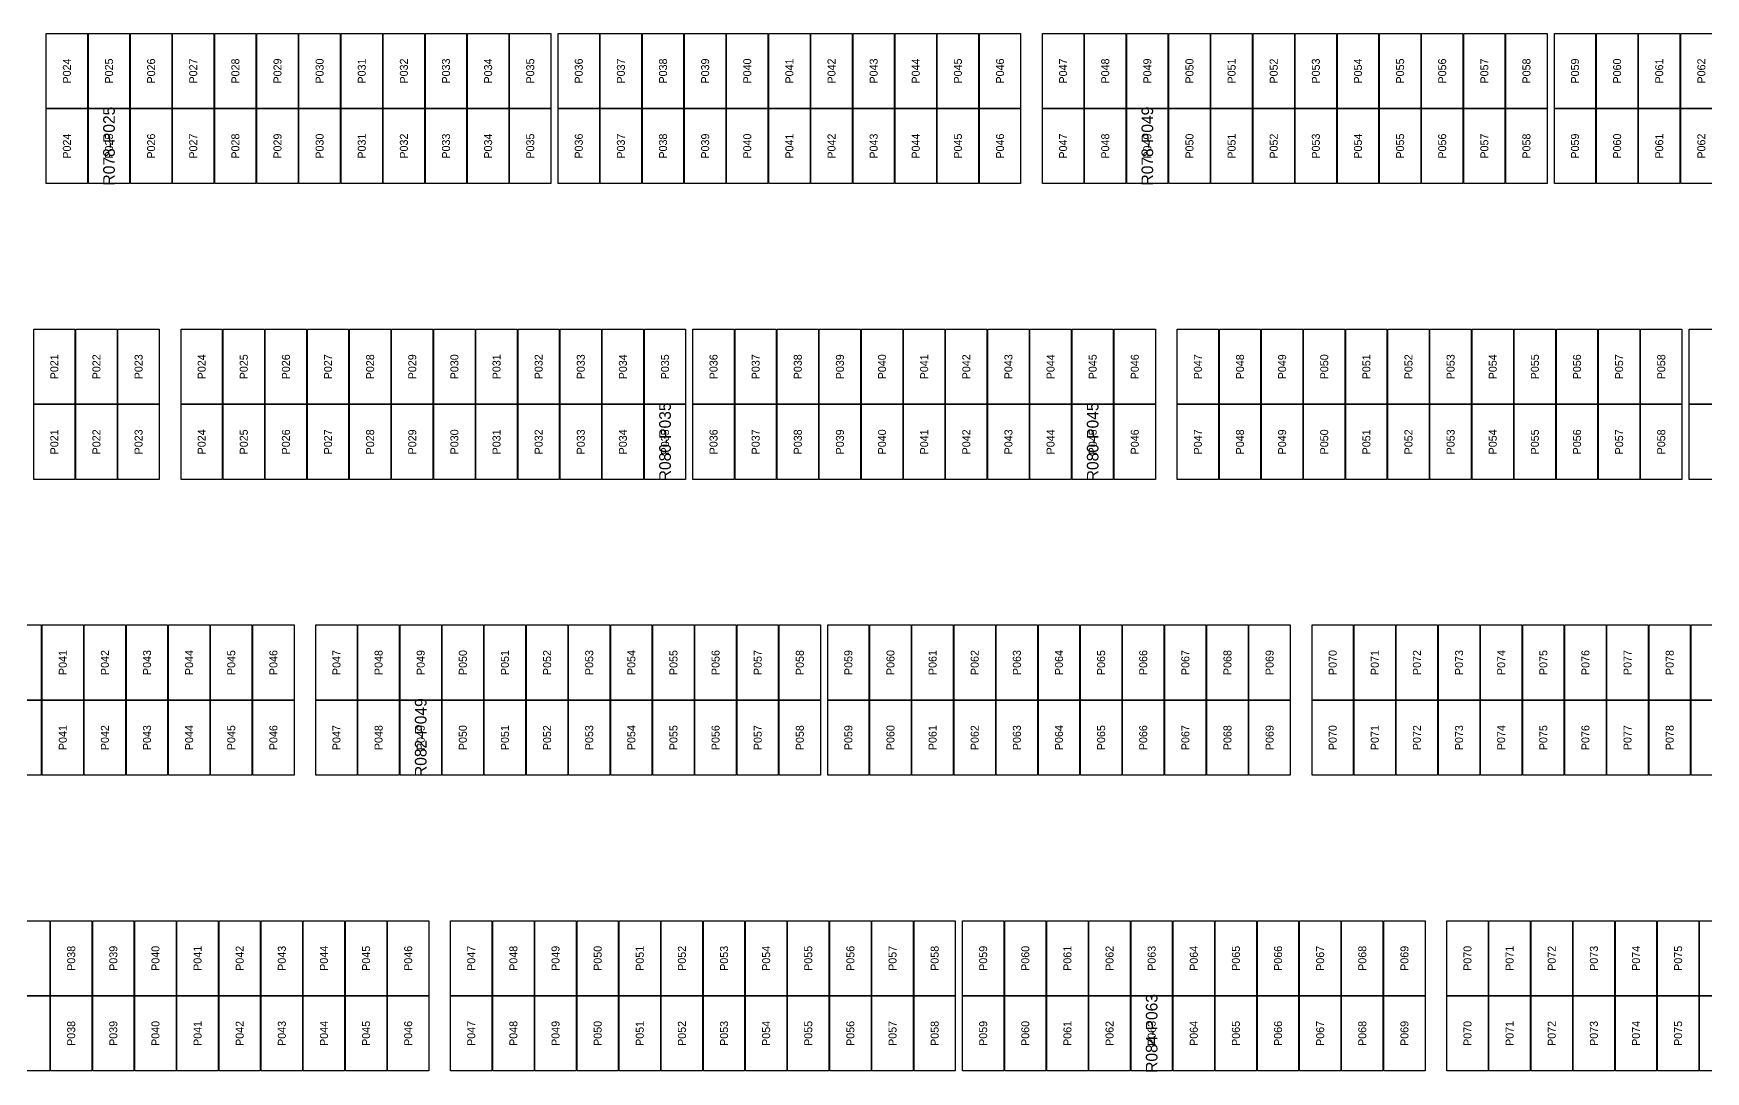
# Model space of a CAD drawing. Extents: x 296295 to 296770, y 651564 to 652121.
# Drawn here: x 296535.84 to 296581.81, y 651783.5 to 651812.02 of the extents above; entities that cross this region are included whole.
import ezdxf
from ezdxf.enums import TextEntityAlignment as Align

# ---------------------------------------------------------------- set-up
doc = ezdxf.new("R2010")
doc.units = 0

msp = doc.modelspace()

# ---------------------------------------------------------------- linework, layer by layer
at = {"layer": 'DEFECTIVE_PANELS'}
for points in [[(296537.349, 651809.96), (296538.483, 651809.96), (296538.483, 651807.897), (296537.349, 651807.897)], [(296565.893, 651809.96), (296567.027, 651809.96), (296567.027, 651807.897), (296565.893, 651807.897)], [(296552.634, 651801.834), (296553.768, 651801.834), (296553.768, 651799.771), (296552.634, 651799.771)], [(296564.39, 651801.834), (296565.524, 651801.834), (296565.524, 651799.771), (296564.39, 651799.771)], [(296545.918, 651793.708), (296547.052, 651793.708), (296547.052, 651791.645), (296545.918, 651791.645)], [(296566.012, 651785.582), (296567.146, 651785.582), (296567.146, 651783.519), (296566.012, 651783.519)]]:
    msp.add_lwpolyline(points, close=True, dxfattribs=at)
at = {"layer": 'PANELS_MASTER'}
for points in [[(296536.191, 651812.023), (296537.325, 651812.023), (296537.325, 651809.96), (296536.191, 651809.96)], [(296537.349, 651812.023), (296538.483, 651812.023), (296538.483, 651809.96), (296537.349, 651809.96)], [(296538.507, 651812.023), (296539.641, 651812.023), (296539.641, 651809.96), (296538.507, 651809.96)], [(296539.665, 651812.023), (296540.799, 651812.023), (296540.799, 651809.96), (296539.665, 651809.96)], [(296540.823, 651812.023), (296541.957, 651812.023), (296541.957, 651809.96), (296540.823, 651809.96)], [(296541.981, 651812.023), (296543.115, 651812.023), (296543.115, 651809.96), (296541.981, 651809.96)], [(296543.139, 651812.023), (296544.273, 651812.023), (296544.273, 651809.96), (296543.139, 651809.96)], [(296544.297, 651812.023), (296545.431, 651812.023), (296545.431, 651809.96), (296544.297, 651809.96)], [(296545.455, 651812.023), (296546.589, 651812.023), (296546.589, 651809.96), (296545.455, 651809.96)], [(296546.613, 651812.023), (296547.747, 651812.023), (296547.747, 651809.96), (296546.613, 651809.96)], [(296547.771, 651812.023), (296548.905, 651812.023), (296548.905, 651809.96), (296547.771, 651809.96)], [(296548.929, 651812.023), (296550.063, 651812.023), (296550.063, 651809.96), (296548.929, 651809.96)], [(296550.263, 651812.023), (296551.397, 651812.023), (296551.397, 651809.96), (296550.263, 651809.96)], [(296551.421, 651812.023), (296552.555, 651812.023), (296552.555, 651809.96), (296551.421, 651809.96)], [(296552.579, 651812.023), (296553.713, 651812.023), (296553.713, 651809.96), (296552.579, 651809.96)], [(296553.737, 651812.023), (296554.871, 651812.023), (296554.871, 651809.96), (296553.737, 651809.96)], [(296554.895, 651812.023), (296556.029, 651812.023), (296556.029, 651809.96), (296554.895, 651809.96)], [(296556.053, 651812.023), (296557.187, 651812.023), (296557.187, 651809.96), (296556.053, 651809.96)], [(296557.211, 651812.023), (296558.345, 651812.023), (296558.345, 651809.96), (296557.211, 651809.96)], [(296558.369, 651812.023), (296559.503, 651812.023), (296559.503, 651809.96), (296558.369, 651809.96)], [(296559.527, 651812.023), (296560.661, 651812.023), (296560.661, 651809.96), (296559.527, 651809.96)], [(296560.685, 651812.023), (296561.819, 651812.023), (296561.819, 651809.96), (296560.685, 651809.96)], [(296561.843, 651812.023), (296562.977, 651812.023), (296562.977, 651809.96), (296561.843, 651809.96)], [(296563.577, 651812.023), (296564.711, 651812.023), (296564.711, 651809.96), (296563.577, 651809.96)], [(296564.735, 651812.023), (296565.869, 651812.023), (296565.869, 651809.96), (296564.735, 651809.96)], [(296565.893, 651812.023), (296567.027, 651812.023), (296567.027, 651809.96), (296565.893, 651809.96)], [(296567.051, 651812.023), (296568.185, 651812.023), (296568.185, 651809.96), (296567.051, 651809.96)], [(296568.209, 651812.023), (296569.343, 651812.023), (296569.343, 651809.96), (296568.209, 651809.96)], [(296569.367, 651812.023), (296570.501, 651812.023), (296570.501, 651809.96), (296569.367, 651809.96)], [(296570.525, 651812.023), (296571.659, 651812.023), (296571.659, 651809.96), (296570.525, 651809.96)], [(296571.683, 651812.023), (296572.817, 651812.023), (296572.817, 651809.96), (296571.683, 651809.96)], [(296572.841, 651812.023), (296573.975, 651812.023), (296573.975, 651809.96), (296572.841, 651809.96)], [(296573.999, 651812.023), (296575.133, 651812.023), (296575.133, 651809.96), (296573.999, 651809.96)], [(296575.157, 651812.023), (296576.291, 651812.023), (296576.291, 651809.96), (296575.157, 651809.96)], [(296576.315, 651812.023), (296577.449, 651812.023), (296577.449, 651809.96), (296576.315, 651809.96)], [(296577.649, 651812.023), (296578.783, 651812.023), (296578.783, 651809.96), (296577.649, 651809.96)], [(296578.807, 651812.023), (296579.941, 651812.023), (296579.941, 651809.96), (296578.807, 651809.96)], [(296579.965, 651812.023), (296581.099, 651812.023), (296581.099, 651809.96), (296579.965, 651809.96)], [(296581.123, 651812.023), (296582.257, 651812.023), (296582.257, 651809.96), (296581.123, 651809.96)], [(296536.191, 651809.96), (296537.325, 651809.96), (296537.325, 651807.897), (296536.191, 651807.897)], [(296538.507, 651809.96), (296539.641, 651809.96), (296539.641, 651807.897), (296538.507, 651807.897)], [(296539.665, 651809.96), (296540.799, 651809.96), (296540.799, 651807.897), (296539.665, 651807.897)], [(296540.823, 651809.96), (296541.957, 651809.96), (296541.957, 651807.897), (296540.823, 651807.897)], [(296541.981, 651809.96), (296543.115, 651809.96), (296543.115, 651807.897), (296541.981, 651807.897)], [(296543.139, 651809.96), (296544.273, 651809.96), (296544.273, 651807.897), (296543.139, 651807.897)], [(296544.297, 651809.96), (296545.431, 651809.96), (296545.431, 651807.897), (296544.297, 651807.897)], [(296545.455, 651809.96), (296546.589, 651809.96), (296546.589, 651807.897), (296545.455, 651807.897)], [(296546.613, 651809.96), (296547.747, 651809.96), (296547.747, 651807.897), (296546.613, 651807.897)], [(296547.771, 651809.96), (296548.905, 651809.96), (296548.905, 651807.897), (296547.771, 651807.897)], [(296548.929, 651809.96), (296550.063, 651809.96), (296550.063, 651807.897), (296548.929, 651807.897)], [(296550.263, 651809.96), (296551.397, 651809.96), (296551.397, 651807.897), (296550.263, 651807.897)], [(296551.421, 651809.96), (296552.555, 651809.96), (296552.555, 651807.897), (296551.421, 651807.897)], [(296552.579, 651809.96), (296553.713, 651809.96), (296553.713, 651807.897), (296552.579, 651807.897)], [(296553.737, 651809.96), (296554.871, 651809.96), (296554.871, 651807.897), (296553.737, 651807.897)], [(296554.895, 651809.96), (296556.029, 651809.96), (296556.029, 651807.897), (296554.895, 651807.897)], [(296556.053, 651809.96), (296557.187, 651809.96), (296557.187, 651807.897), (296556.053, 651807.897)], [(296557.211, 651809.96), (296558.345, 651809.96), (296558.345, 651807.897), (296557.211, 651807.897)], [(296558.369, 651809.96), (296559.503, 651809.96), (296559.503, 651807.897), (296558.369, 651807.897)], [(296559.527, 651809.96), (296560.661, 651809.96), (296560.661, 651807.897), (296559.527, 651807.897)], [(296560.685, 651809.96), (296561.819, 651809.96), (296561.819, 651807.897), (296560.685, 651807.897)], [(296561.843, 651809.96), (296562.977, 651809.96), (296562.977, 651807.897), (296561.843, 651807.897)], [(296563.577, 651809.96), (296564.711, 651809.96), (296564.711, 651807.897), (296563.577, 651807.897)], [(296564.735, 651809.96), (296565.869, 651809.96), (296565.869, 651807.897), (296564.735, 651807.897)], [(296567.051, 651809.96), (296568.185, 651809.96), (296568.185, 651807.897), (296567.051, 651807.897)], [(296568.209, 651809.96), (296569.343, 651809.96), (296569.343, 651807.897), (296568.209, 651807.897)], [(296569.367, 651809.96), (296570.501, 651809.96), (296570.501, 651807.897), (296569.367, 651807.897)], [(296570.525, 651809.96), (296571.659, 651809.96), (296571.659, 651807.897), (296570.525, 651807.897)], [(296571.683, 651809.96), (296572.817, 651809.96), (296572.817, 651807.897), (296571.683, 651807.897)], [(296572.841, 651809.96), (296573.975, 651809.96), (296573.975, 651807.897), (296572.841, 651807.897)], [(296573.999, 651809.96), (296575.133, 651809.96), (296575.133, 651807.897), (296573.999, 651807.897)], [(296575.157, 651809.96), (296576.291, 651809.96), (296576.291, 651807.897), (296575.157, 651807.897)], [(296576.315, 651809.96), (296577.449, 651809.96), (296577.449, 651807.897), (296576.315, 651807.897)], [(296577.649, 651809.96), (296578.783, 651809.96), (296578.783, 651807.897), (296577.649, 651807.897)], [(296578.807, 651809.96), (296579.941, 651809.96), (296579.941, 651807.897), (296578.807, 651807.897)], [(296579.965, 651809.96), (296581.099, 651809.96), (296581.099, 651807.897), (296579.965, 651807.897)], [(296581.123, 651809.96), (296582.257, 651809.96), (296582.257, 651807.897), (296581.123, 651807.897)], [(296535.846, 651803.897), (296536.98, 651803.897), (296536.98, 651801.834), (296535.846, 651801.834)], [(296537.004, 651803.897), (296538.138, 651803.897), (296538.138, 651801.834), (296537.004, 651801.834)], [(296538.162, 651803.897), (296539.296, 651803.897), (296539.296, 651801.834), (296538.162, 651801.834)], [(296539.896, 651803.897), (296541.03, 651803.897), (296541.03, 651801.834), (296539.896, 651801.834)], [(296541.054, 651803.897), (296542.188, 651803.897), (296542.188, 651801.834), (296541.054, 651801.834)], [(296542.212, 651803.897), (296543.346, 651803.897), (296543.346, 651801.834), (296542.212, 651801.834)], [(296543.37, 651803.897), (296544.504, 651803.897), (296544.504, 651801.834), (296543.37, 651801.834)], [(296544.528, 651803.897), (296545.662, 651803.897), (296545.662, 651801.834), (296544.528, 651801.834)], [(296545.686, 651803.897), (296546.82, 651803.897), (296546.82, 651801.834), (296545.686, 651801.834)], [(296546.844, 651803.897), (296547.978, 651803.897), (296547.978, 651801.834), (296546.844, 651801.834)], [(296548.002, 651803.897), (296549.136, 651803.897), (296549.136, 651801.834), (296548.002, 651801.834)], [(296549.16, 651803.897), (296550.294, 651803.897), (296550.294, 651801.834), (296549.16, 651801.834)], [(296550.318, 651803.897), (296551.452, 651803.897), (296551.452, 651801.834), (296550.318, 651801.834)], [(296551.476, 651803.897), (296552.61, 651803.897), (296552.61, 651801.834), (296551.476, 651801.834)], [(296552.634, 651803.897), (296553.768, 651803.897), (296553.768, 651801.834), (296552.634, 651801.834)], [(296553.968, 651803.897), (296555.102, 651803.897), (296555.102, 651801.834), (296553.968, 651801.834)], [(296555.126, 651803.897), (296556.26, 651803.897), (296556.26, 651801.834), (296555.126, 651801.834)], [(296556.284, 651803.897), (296557.418, 651803.897), (296557.418, 651801.834), (296556.284, 651801.834)], [(296557.442, 651803.897), (296558.576, 651803.897), (296558.576, 651801.834), (296557.442, 651801.834)], [(296558.6, 651803.897), (296559.734, 651803.897), (296559.734, 651801.834), (296558.6, 651801.834)], [(296559.758, 651803.897), (296560.892, 651803.897), (296560.892, 651801.834), (296559.758, 651801.834)], [(296560.916, 651803.897), (296562.05, 651803.897), (296562.05, 651801.834), (296560.916, 651801.834)], [(296562.074, 651803.897), (296563.208, 651803.897), (296563.208, 651801.834), (296562.074, 651801.834)], [(296563.232, 651803.897), (296564.366, 651803.897), (296564.366, 651801.834), (296563.232, 651801.834)], [(296564.39, 651803.897), (296565.524, 651803.897), (296565.524, 651801.834), (296564.39, 651801.834)], [(296565.548, 651803.897), (296566.682, 651803.897), (296566.682, 651801.834), (296565.548, 651801.834)], [(296567.282, 651803.897), (296568.416, 651803.897), (296568.416, 651801.834), (296567.282, 651801.834)], [(296568.44, 651803.897), (296569.574, 651803.897), (296569.574, 651801.834), (296568.44, 651801.834)], [(296569.598, 651803.897), (296570.732, 651803.897), (296570.732, 651801.834), (296569.598, 651801.834)], [(296570.756, 651803.897), (296571.89, 651803.897), (296571.89, 651801.834), (296570.756, 651801.834)], [(296571.914, 651803.897), (296573.048, 651803.897), (296573.048, 651801.834), (296571.914, 651801.834)], [(296573.072, 651803.897), (296574.206, 651803.897), (296574.206, 651801.834), (296573.072, 651801.834)], [(296574.23, 651803.897), (296575.364, 651803.897), (296575.364, 651801.834), (296574.23, 651801.834)], [(296575.388, 651803.897), (296576.522, 651803.897), (296576.522, 651801.834), (296575.388, 651801.834)], [(296576.546, 651803.897), (296577.68, 651803.897), (296577.68, 651801.834), (296576.546, 651801.834)], [(296577.704, 651803.897), (296578.838, 651803.897), (296578.838, 651801.834), (296577.704, 651801.834)], [(296578.862, 651803.897), (296579.996, 651803.897), (296579.996, 651801.834), (296578.862, 651801.834)], [(296580.02, 651803.897), (296581.154, 651803.897), (296581.154, 651801.834), (296580.02, 651801.834)], [(296581.354, 651803.897), (296582.488, 651803.897), (296582.488, 651801.834), (296581.354, 651801.834)], [(296535.846, 651801.834), (296536.98, 651801.834), (296536.98, 651799.771), (296535.846, 651799.771)], [(296537.004, 651801.834), (296538.138, 651801.834), (296538.138, 651799.771), (296537.004, 651799.771)], [(296538.162, 651801.834), (296539.296, 651801.834), (296539.296, 651799.771), (296538.162, 651799.771)], [(296539.896, 651801.834), (296541.03, 651801.834), (296541.03, 651799.771), (296539.896, 651799.771)], [(296541.054, 651801.834), (296542.188, 651801.834), (296542.188, 651799.771), (296541.054, 651799.771)], [(296542.212, 651801.834), (296543.346, 651801.834), (296543.346, 651799.771), (296542.212, 651799.771)], [(296543.37, 651801.834), (296544.504, 651801.834), (296544.504, 651799.771), (296543.37, 651799.771)], [(296544.528, 651801.834), (296545.662, 651801.834), (296545.662, 651799.771), (296544.528, 651799.771)], [(296545.686, 651801.834), (296546.82, 651801.834), (296546.82, 651799.771), (296545.686, 651799.771)], [(296546.844, 651801.834), (296547.978, 651801.834), (296547.978, 651799.771), (296546.844, 651799.771)], [(296548.002, 651801.834), (296549.136, 651801.834), (296549.136, 651799.771), (296548.002, 651799.771)], [(296549.16, 651801.834), (296550.294, 651801.834), (296550.294, 651799.771), (296549.16, 651799.771)], [(296550.318, 651801.834), (296551.452, 651801.834), (296551.452, 651799.771), (296550.318, 651799.771)], [(296551.476, 651801.834), (296552.61, 651801.834), (296552.61, 651799.771), (296551.476, 651799.771)], [(296553.968, 651801.834), (296555.102, 651801.834), (296555.102, 651799.771), (296553.968, 651799.771)], [(296555.126, 651801.834), (296556.26, 651801.834), (296556.26, 651799.771), (296555.126, 651799.771)], [(296556.284, 651801.834), (296557.418, 651801.834), (296557.418, 651799.771), (296556.284, 651799.771)], [(296557.442, 651801.834), (296558.576, 651801.834), (296558.576, 651799.771), (296557.442, 651799.771)], [(296558.6, 651801.834), (296559.734, 651801.834), (296559.734, 651799.771), (296558.6, 651799.771)], [(296559.758, 651801.834), (296560.892, 651801.834), (296560.892, 651799.771), (296559.758, 651799.771)], [(296560.916, 651801.834), (296562.05, 651801.834), (296562.05, 651799.771), (296560.916, 651799.771)], [(296562.074, 651801.834), (296563.208, 651801.834), (296563.208, 651799.771), (296562.074, 651799.771)], [(296563.232, 651801.834), (296564.366, 651801.834), (296564.366, 651799.771), (296563.232, 651799.771)], [(296565.548, 651801.834), (296566.682, 651801.834), (296566.682, 651799.771), (296565.548, 651799.771)], [(296567.282, 651801.834), (296568.416, 651801.834), (296568.416, 651799.771), (296567.282, 651799.771)], [(296568.44, 651801.834), (296569.574, 651801.834), (296569.574, 651799.771), (296568.44, 651799.771)], [(296569.598, 651801.834), (296570.732, 651801.834), (296570.732, 651799.771), (296569.598, 651799.771)], [(296570.756, 651801.834), (296571.89, 651801.834), (296571.89, 651799.771), (296570.756, 651799.771)], [(296571.914, 651801.834), (296573.048, 651801.834), (296573.048, 651799.771), (296571.914, 651799.771)], [(296573.072, 651801.834), (296574.206, 651801.834), (296574.206, 651799.771), (296573.072, 651799.771)], [(296574.23, 651801.834), (296575.364, 651801.834), (296575.364, 651799.771), (296574.23, 651799.771)], [(296575.388, 651801.834), (296576.522, 651801.834), (296576.522, 651799.771), (296575.388, 651799.771)], [(296576.546, 651801.834), (296577.68, 651801.834), (296577.68, 651799.771), (296576.546, 651799.771)], [(296577.704, 651801.834), (296578.838, 651801.834), (296578.838, 651799.771), (296577.704, 651799.771)], [(296578.862, 651801.834), (296579.996, 651801.834), (296579.996, 651799.771), (296578.862, 651799.771)], [(296580.02, 651801.834), (296581.154, 651801.834), (296581.154, 651799.771), (296580.02, 651799.771)], [(296581.354, 651801.834), (296582.488, 651801.834), (296582.488, 651799.771), (296581.354, 651799.771)], [(296534.92, 651795.771), (296536.054, 651795.771), (296536.054, 651793.708), (296534.92, 651793.708)], [(296536.078, 651795.771), (296537.212, 651795.771), (296537.212, 651793.708), (296536.078, 651793.708)], [(296537.236, 651795.771), (296538.37, 651795.771), (296538.37, 651793.708), (296537.236, 651793.708)], [(296538.394, 651795.771), (296539.528, 651795.771), (296539.528, 651793.708), (296538.394, 651793.708)], [(296539.552, 651795.771), (296540.686, 651795.771), (296540.686, 651793.708), (296539.552, 651793.708)], [(296540.71, 651795.771), (296541.844, 651795.771), (296541.844, 651793.708), (296540.71, 651793.708)], [(296541.868, 651795.771), (296543.002, 651795.771), (296543.002, 651793.708), (296541.868, 651793.708)], [(296543.602, 651795.771), (296544.736, 651795.771), (296544.736, 651793.708), (296543.602, 651793.708)], [(296544.76, 651795.771), (296545.894, 651795.771), (296545.894, 651793.708), (296544.76, 651793.708)], [(296545.918, 651795.771), (296547.052, 651795.771), (296547.052, 651793.708), (296545.918, 651793.708)], [(296547.076, 651795.771), (296548.21, 651795.771), (296548.21, 651793.708), (296547.076, 651793.708)], [(296548.234, 651795.771), (296549.368, 651795.771), (296549.368, 651793.708), (296548.234, 651793.708)], [(296549.392, 651795.771), (296550.526, 651795.771), (296550.526, 651793.708), (296549.392, 651793.708)], [(296550.55, 651795.771), (296551.684, 651795.771), (296551.684, 651793.708), (296550.55, 651793.708)], [(296551.708, 651795.771), (296552.842, 651795.771), (296552.842, 651793.708), (296551.708, 651793.708)], [(296552.866, 651795.771), (296554, 651795.771), (296554, 651793.708), (296552.866, 651793.708)], [(296554.024, 651795.771), (296555.158, 651795.771), (296555.158, 651793.708), (296554.024, 651793.708)], [(296555.182, 651795.771), (296556.316, 651795.771), (296556.316, 651793.708), (296555.182, 651793.708)], [(296556.34, 651795.771), (296557.474, 651795.771), (296557.474, 651793.708), (296556.34, 651793.708)], [(296557.674, 651795.771), (296558.808, 651795.771), (296558.808, 651793.708), (296557.674, 651793.708)], [(296558.832, 651795.771), (296559.966, 651795.771), (296559.966, 651793.708), (296558.832, 651793.708)], [(296559.99, 651795.771), (296561.124, 651795.771), (296561.124, 651793.708), (296559.99, 651793.708)], [(296561.148, 651795.771), (296562.282, 651795.771), (296562.282, 651793.708), (296561.148, 651793.708)], [(296562.306, 651795.771), (296563.44, 651795.771), (296563.44, 651793.708), (296562.306, 651793.708)], [(296563.464, 651795.771), (296564.598, 651795.771), (296564.598, 651793.708), (296563.464, 651793.708)], [(296564.622, 651795.771), (296565.756, 651795.771), (296565.756, 651793.708), (296564.622, 651793.708)], [(296565.78, 651795.771), (296566.914, 651795.771), (296566.914, 651793.708), (296565.78, 651793.708)], [(296566.938, 651795.771), (296568.072, 651795.771), (296568.072, 651793.708), (296566.938, 651793.708)], [(296568.096, 651795.771), (296569.23, 651795.771), (296569.23, 651793.708), (296568.096, 651793.708)], [(296569.254, 651795.771), (296570.388, 651795.771), (296570.388, 651793.708), (296569.254, 651793.708)], [(296570.988, 651795.771), (296572.122, 651795.771), (296572.122, 651793.708), (296570.988, 651793.708)], [(296572.146, 651795.771), (296573.28, 651795.771), (296573.28, 651793.708), (296572.146, 651793.708)], [(296573.304, 651795.771), (296574.438, 651795.771), (296574.438, 651793.708), (296573.304, 651793.708)], [(296574.462, 651795.771), (296575.596, 651795.771), (296575.596, 651793.708), (296574.462, 651793.708)], [(296575.62, 651795.771), (296576.754, 651795.771), (296576.754, 651793.708), (296575.62, 651793.708)], [(296576.778, 651795.771), (296577.912, 651795.771), (296577.912, 651793.708), (296576.778, 651793.708)], [(296577.936, 651795.771), (296579.07, 651795.771), (296579.07, 651793.708), (296577.936, 651793.708)], [(296579.094, 651795.771), (296580.228, 651795.771), (296580.228, 651793.708), (296579.094, 651793.708)], [(296580.252, 651795.771), (296581.386, 651795.771), (296581.386, 651793.708), (296580.252, 651793.708)], [(296581.41, 651795.771), (296582.544, 651795.771), (296582.544, 651793.708), (296581.41, 651793.708)], [(296534.92, 651793.708), (296536.054, 651793.708), (296536.054, 651791.645), (296534.92, 651791.645)], [(296536.078, 651793.708), (296537.212, 651793.708), (296537.212, 651791.645), (296536.078, 651791.645)], [(296537.236, 651793.708), (296538.37, 651793.708), (296538.37, 651791.645), (296537.236, 651791.645)], [(296538.394, 651793.708), (296539.528, 651793.708), (296539.528, 651791.645), (296538.394, 651791.645)], [(296539.552, 651793.708), (296540.686, 651793.708), (296540.686, 651791.645), (296539.552, 651791.645)], [(296540.71, 651793.708), (296541.844, 651793.708), (296541.844, 651791.645), (296540.71, 651791.645)], [(296541.868, 651793.708), (296543.002, 651793.708), (296543.002, 651791.645), (296541.868, 651791.645)], [(296543.602, 651793.708), (296544.736, 651793.708), (296544.736, 651791.645), (296543.602, 651791.645)], [(296544.76, 651793.708), (296545.894, 651793.708), (296545.894, 651791.645), (296544.76, 651791.645)], [(296547.076, 651793.708), (296548.21, 651793.708), (296548.21, 651791.645), (296547.076, 651791.645)], [(296548.234, 651793.708), (296549.368, 651793.708), (296549.368, 651791.645), (296548.234, 651791.645)], [(296549.392, 651793.708), (296550.526, 651793.708), (296550.526, 651791.645), (296549.392, 651791.645)], [(296550.55, 651793.708), (296551.684, 651793.708), (296551.684, 651791.645), (296550.55, 651791.645)], [(296551.708, 651793.708), (296552.842, 651793.708), (296552.842, 651791.645), (296551.708, 651791.645)], [(296552.866, 651793.708), (296554, 651793.708), (296554, 651791.645), (296552.866, 651791.645)], [(296554.024, 651793.708), (296555.158, 651793.708), (296555.158, 651791.645), (296554.024, 651791.645)], [(296555.182, 651793.708), (296556.316, 651793.708), (296556.316, 651791.645), (296555.182, 651791.645)], [(296556.34, 651793.708), (296557.474, 651793.708), (296557.474, 651791.645), (296556.34, 651791.645)], [(296557.674, 651793.708), (296558.808, 651793.708), (296558.808, 651791.645), (296557.674, 651791.645)], [(296558.832, 651793.708), (296559.966, 651793.708), (296559.966, 651791.645), (296558.832, 651791.645)], [(296559.99, 651793.708), (296561.124, 651793.708), (296561.124, 651791.645), (296559.99, 651791.645)], [(296561.148, 651793.708), (296562.282, 651793.708), (296562.282, 651791.645), (296561.148, 651791.645)], [(296562.306, 651793.708), (296563.44, 651793.708), (296563.44, 651791.645), (296562.306, 651791.645)], [(296563.464, 651793.708), (296564.598, 651793.708), (296564.598, 651791.645), (296563.464, 651791.645)], [(296564.622, 651793.708), (296565.756, 651793.708), (296565.756, 651791.645), (296564.622, 651791.645)], [(296565.78, 651793.708), (296566.914, 651793.708), (296566.914, 651791.645), (296565.78, 651791.645)], [(296566.938, 651793.708), (296568.072, 651793.708), (296568.072, 651791.645), (296566.938, 651791.645)], [(296568.096, 651793.708), (296569.23, 651793.708), (296569.23, 651791.645), (296568.096, 651791.645)], [(296569.254, 651793.708), (296570.388, 651793.708), (296570.388, 651791.645), (296569.254, 651791.645)], [(296570.988, 651793.708), (296572.122, 651793.708), (296572.122, 651791.645), (296570.988, 651791.645)], [(296572.146, 651793.708), (296573.28, 651793.708), (296573.28, 651791.645), (296572.146, 651791.645)], [(296573.304, 651793.708), (296574.438, 651793.708), (296574.438, 651791.645), (296573.304, 651791.645)], [(296574.462, 651793.708), (296575.596, 651793.708), (296575.596, 651791.645), (296574.462, 651791.645)], [(296575.62, 651793.708), (296576.754, 651793.708), (296576.754, 651791.645), (296575.62, 651791.645)], [(296576.778, 651793.708), (296577.912, 651793.708), (296577.912, 651791.645), (296576.778, 651791.645)], [(296577.936, 651793.708), (296579.07, 651793.708), (296579.07, 651791.645), (296577.936, 651791.645)], [(296579.094, 651793.708), (296580.228, 651793.708), (296580.228, 651791.645), (296579.094, 651791.645)], [(296580.252, 651793.708), (296581.386, 651793.708), (296581.386, 651791.645), (296580.252, 651791.645)], [(296581.41, 651793.708), (296582.544, 651793.708), (296582.544, 651791.645), (296581.41, 651791.645)], [(296535.152, 651787.645), (296536.286, 651787.645), (296536.286, 651785.582), (296535.152, 651785.582)], [(296536.31, 651787.645), (296537.444, 651787.645), (296537.444, 651785.582), (296536.31, 651785.582)], [(296537.468, 651787.645), (296538.602, 651787.645), (296538.602, 651785.582), (296537.468, 651785.582)], [(296538.626, 651787.645), (296539.76, 651787.645), (296539.76, 651785.582), (296538.626, 651785.582)], [(296539.784, 651787.645), (296540.918, 651787.645), (296540.918, 651785.582), (296539.784, 651785.582)], [(296540.942, 651787.645), (296542.076, 651787.645), (296542.076, 651785.582), (296540.942, 651785.582)], [(296542.1, 651787.645), (296543.234, 651787.645), (296543.234, 651785.582), (296542.1, 651785.582)], [(296543.258, 651787.645), (296544.392, 651787.645), (296544.392, 651785.582), (296543.258, 651785.582)], [(296544.416, 651787.645), (296545.55, 651787.645), (296545.55, 651785.582), (296544.416, 651785.582)], [(296545.574, 651787.645), (296546.708, 651787.645), (296546.708, 651785.582), (296545.574, 651785.582)], [(296547.308, 651787.645), (296548.442, 651787.645), (296548.442, 651785.582), (296547.308, 651785.582)], [(296548.466, 651787.645), (296549.6, 651787.645), (296549.6, 651785.582), (296548.466, 651785.582)], [(296549.624, 651787.645), (296550.758, 651787.645), (296550.758, 651785.582), (296549.624, 651785.582)], [(296550.782, 651787.645), (296551.916, 651787.645), (296551.916, 651785.582), (296550.782, 651785.582)], [(296551.94, 651787.645), (296553.074, 651787.645), (296553.074, 651785.582), (296551.94, 651785.582)], [(296553.098, 651787.645), (296554.232, 651787.645), (296554.232, 651785.582), (296553.098, 651785.582)], [(296554.256, 651787.645), (296555.39, 651787.645), (296555.39, 651785.582), (296554.256, 651785.582)], [(296555.414, 651787.645), (296556.548, 651787.645), (296556.548, 651785.582), (296555.414, 651785.582)], [(296556.572, 651787.645), (296557.706, 651787.645), (296557.706, 651785.582), (296556.572, 651785.582)], [(296557.73, 651787.645), (296558.864, 651787.645), (296558.864, 651785.582), (296557.73, 651785.582)], [(296558.888, 651787.645), (296560.022, 651787.645), (296560.022, 651785.582), (296558.888, 651785.582)], [(296560.046, 651787.645), (296561.18, 651787.645), (296561.18, 651785.582), (296560.046, 651785.582)], [(296561.38, 651787.645), (296562.514, 651787.645), (296562.514, 651785.582), (296561.38, 651785.582)], [(296562.538, 651787.645), (296563.672, 651787.645), (296563.672, 651785.582), (296562.538, 651785.582)], [(296563.696, 651787.645), (296564.83, 651787.645), (296564.83, 651785.582), (296563.696, 651785.582)], [(296564.854, 651787.645), (296565.988, 651787.645), (296565.988, 651785.582), (296564.854, 651785.582)], [(296566.012, 651787.645), (296567.146, 651787.645), (296567.146, 651785.582), (296566.012, 651785.582)], [(296567.17, 651787.645), (296568.304, 651787.645), (296568.304, 651785.582), (296567.17, 651785.582)], [(296568.328, 651787.645), (296569.462, 651787.645), (296569.462, 651785.582), (296568.328, 651785.582)], [(296569.486, 651787.645), (296570.62, 651787.645), (296570.62, 651785.582), (296569.486, 651785.582)], [(296570.644, 651787.645), (296571.778, 651787.645), (296571.778, 651785.582), (296570.644, 651785.582)], [(296571.802, 651787.645), (296572.936, 651787.645), (296572.936, 651785.582), (296571.802, 651785.582)], [(296572.96, 651787.645), (296574.094, 651787.645), (296574.094, 651785.582), (296572.96, 651785.582)], [(296574.694, 651787.645), (296575.828, 651787.645), (296575.828, 651785.582), (296574.694, 651785.582)], [(296575.852, 651787.645), (296576.986, 651787.645), (296576.986, 651785.582), (296575.852, 651785.582)], [(296577.01, 651787.645), (296578.144, 651787.645), (296578.144, 651785.582), (296577.01, 651785.582)], [(296578.168, 651787.645), (296579.302, 651787.645), (296579.302, 651785.582), (296578.168, 651785.582)], [(296579.326, 651787.645), (296580.46, 651787.645), (296580.46, 651785.582), (296579.326, 651785.582)], [(296580.484, 651787.645), (296581.618, 651787.645), (296581.618, 651785.582), (296580.484, 651785.582)], [(296581.642, 651787.645), (296582.776, 651787.645), (296582.776, 651785.582), (296581.642, 651785.582)], [(296535.152, 651785.582), (296536.286, 651785.582), (296536.286, 651783.519), (296535.152, 651783.519)], [(296536.31, 651785.582), (296537.444, 651785.582), (296537.444, 651783.519), (296536.31, 651783.519)], [(296537.468, 651785.582), (296538.602, 651785.582), (296538.602, 651783.519), (296537.468, 651783.519)], [(296538.626, 651785.582), (296539.76, 651785.582), (296539.76, 651783.519), (296538.626, 651783.519)], [(296539.784, 651785.582), (296540.918, 651785.582), (296540.918, 651783.519), (296539.784, 651783.519)], [(296540.942, 651785.582), (296542.076, 651785.582), (296542.076, 651783.519), (296540.942, 651783.519)], [(296542.1, 651785.582), (296543.234, 651785.582), (296543.234, 651783.519), (296542.1, 651783.519)], [(296543.258, 651785.582), (296544.392, 651785.582), (296544.392, 651783.519), (296543.258, 651783.519)], [(296544.416, 651785.582), (296545.55, 651785.582), (296545.55, 651783.519), (296544.416, 651783.519)], [(296545.574, 651785.582), (296546.708, 651785.582), (296546.708, 651783.519), (296545.574, 651783.519)], [(296547.308, 651785.582), (296548.442, 651785.582), (296548.442, 651783.519), (296547.308, 651783.519)], [(296548.466, 651785.582), (296549.6, 651785.582), (296549.6, 651783.519), (296548.466, 651783.519)], [(296549.624, 651785.582), (296550.758, 651785.582), (296550.758, 651783.519), (296549.624, 651783.519)], [(296550.782, 651785.582), (296551.916, 651785.582), (296551.916, 651783.519), (296550.782, 651783.519)], [(296551.94, 651785.582), (296553.074, 651785.582), (296553.074, 651783.519), (296551.94, 651783.519)], [(296553.098, 651785.582), (296554.232, 651785.582), (296554.232, 651783.519), (296553.098, 651783.519)], [(296554.256, 651785.582), (296555.39, 651785.582), (296555.39, 651783.519), (296554.256, 651783.519)], [(296555.414, 651785.582), (296556.548, 651785.582), (296556.548, 651783.519), (296555.414, 651783.519)], [(296556.572, 651785.582), (296557.706, 651785.582), (296557.706, 651783.519), (296556.572, 651783.519)], [(296557.73, 651785.582), (296558.864, 651785.582), (296558.864, 651783.519), (296557.73, 651783.519)], [(296558.888, 651785.582), (296560.022, 651785.582), (296560.022, 651783.519), (296558.888, 651783.519)], [(296560.046, 651785.582), (296561.18, 651785.582), (296561.18, 651783.519), (296560.046, 651783.519)], [(296561.38, 651785.582), (296562.514, 651785.582), (296562.514, 651783.519), (296561.38, 651783.519)], [(296562.538, 651785.582), (296563.672, 651785.582), (296563.672, 651783.519), (296562.538, 651783.519)], [(296563.696, 651785.582), (296564.83, 651785.582), (296564.83, 651783.519), (296563.696, 651783.519)], [(296564.854, 651785.582), (296565.988, 651785.582), (296565.988, 651783.519), (296564.854, 651783.519)], [(296567.17, 651785.582), (296568.304, 651785.582), (296568.304, 651783.519), (296567.17, 651783.519)], [(296568.328, 651785.582), (296569.462, 651785.582), (296569.462, 651783.519), (296568.328, 651783.519)], [(296569.486, 651785.582), (296570.62, 651785.582), (296570.62, 651783.519), (296569.486, 651783.519)], [(296570.644, 651785.582), (296571.778, 651785.582), (296571.778, 651783.519), (296570.644, 651783.519)], [(296571.802, 651785.582), (296572.936, 651785.582), (296572.936, 651783.519), (296571.802, 651783.519)], [(296572.96, 651785.582), (296574.094, 651785.582), (296574.094, 651783.519), (296572.96, 651783.519)], [(296574.694, 651785.582), (296575.828, 651785.582), (296575.828, 651783.519), (296574.694, 651783.519)], [(296575.852, 651785.582), (296576.986, 651785.582), (296576.986, 651783.519), (296575.852, 651783.519)], [(296577.01, 651785.582), (296578.144, 651785.582), (296578.144, 651783.519), (296577.01, 651783.519)], [(296578.168, 651785.582), (296579.302, 651785.582), (296579.302, 651783.519), (296578.168, 651783.519)], [(296579.326, 651785.582), (296580.46, 651785.582), (296580.46, 651783.519), (296579.326, 651783.519)], [(296580.484, 651785.582), (296581.618, 651785.582), (296581.618, 651783.519), (296580.484, 651783.519)], [(296581.642, 651785.582), (296582.776, 651785.582), (296582.776, 651783.519), (296581.642, 651783.519)]]:
    msp.add_lwpolyline(points, close=True, dxfattribs=at)

# ---------------------------------------------------------------- texts
at = {"layer": 'DEFECT_LABELS'}
for s, p in [('R078-P025', (296537.916, 651808.928)), ('R078-P049', (296566.46, 651808.928)), ('R080-P035', (296553.201, 651800.802)), ('R080-P045', (296564.957, 651800.802)), ('R082-P049', (296546.485, 651792.676)), ('R084-P063', (296566.579, 651784.55))]:
    msp.add_text(s, height=0.32, rotation=90, dxfattribs=at).set_placement(p, align=Align.MIDDLE_CENTER)
at = {"layer": 'PANEL_POSITION'}
for s, p in [('P024', (296536.758, 651810.991)), ('P025', (296537.916, 651810.991)), ('P026', (296539.074, 651810.991)), ('P027', (296540.232, 651810.991)), ('P028', (296541.39, 651810.991)), ('P029', (296542.548, 651810.991)), ('P030', (296543.706, 651810.991)), ('P031', (296544.864, 651810.991)), ('P032', (296546.022, 651810.991)), ('P033', (296547.18, 651810.991)), ('P034', (296548.338, 651810.991)), ('P035', (296549.496, 651810.991)), ('P036', (296550.83, 651810.991)), ('P037', (296551.988, 651810.991)), ('P038', (296553.146, 651810.991)), ('P039', (296554.304, 651810.991)), ('P040', (296555.462, 651810.991)), ('P041', (296556.62, 651810.991)), ('P042', (296557.778, 651810.991)), ('P043', (296558.936, 651810.991)), ('P044', (296560.094, 651810.991)), ('P045', (296561.252, 651810.991)), ('P046', (296562.41, 651810.991)), ('P047', (296564.144, 651810.991)), ('P048', (296565.302, 651810.991)), ('P049', (296566.46, 651810.991)), ('P050', (296567.618, 651810.991)), ('P051', (296568.776, 651810.991)), ('P052', (296569.934, 651810.991)), ('P053', (296571.092, 651810.991)), ('P054', (296572.25, 651810.991)), ('P055', (296573.408, 651810.991)), ('P056', (296574.566, 651810.991)), ('P057', (296575.724, 651810.991)), ('P058', (296576.882, 651810.991)), ('P059', (296578.216, 651810.991)), ('P060', (296579.374, 651810.991)), ('P061', (296580.532, 651810.991)), ('P062', (296581.69, 651810.991)), ('P024', (296536.758, 651808.928)), ('P025', (296537.916, 651808.928)), ('P026', (296539.074, 651808.928)), ('P027', (296540.232, 651808.928)), ('P028', (296541.39, 651808.928)), ('P029', (296542.548, 651808.928)), ('P030', (296543.706, 651808.928)), ('P031', (296544.864, 651808.928)), ('P032', (296546.022, 651808.928)), ('P033', (296547.18, 651808.928)), ('P034', (296548.338, 651808.928)), ('P035', (296549.496, 651808.928)), ('P036', (296550.83, 651808.928)), ('P037', (296551.988, 651808.928)), ('P038', (296553.146, 651808.928)), ('P039', (296554.304, 651808.928)), ('P040', (296555.462, 651808.928)), ('P041', (296556.62, 651808.928)), ('P042', (296557.778, 651808.928)), ('P043', (296558.936, 651808.928)), ('P044', (296560.094, 651808.928)), ('P045', (296561.252, 651808.928)), ('P046', (296562.41, 651808.928)), ('P047', (296564.144, 651808.928)), ('P048', (296565.302, 651808.928)), ('P049', (296566.46, 651808.928)), ('P050', (296567.618, 651808.928)), ('P051', (296568.776, 651808.928)), ('P052', (296569.934, 651808.928)), ('P053', (296571.092, 651808.928)), ('P054', (296572.25, 651808.928)), ('P055', (296573.408, 651808.928)), ('P056', (296574.566, 651808.928)), ('P057', (296575.724, 651808.928)), ('P058', (296576.882, 651808.928)), ('P059', (296578.216, 651808.928)), ('P060', (296579.374, 651808.928)), ('P061', (296580.532, 651808.928)), ('P062', (296581.69, 651808.928)), ('P021', (296536.413, 651802.865)), ('P022', (296537.571, 651802.865)), ('P023', (296538.729, 651802.865)), ('P024', (296540.463, 651802.865)), ('P025', (296541.621, 651802.865)), ('P026', (296542.779, 651802.865)), ('P027', (296543.937, 651802.865)), ('P028', (296545.095, 651802.865)), ('P029', (296546.253, 651802.865)), ('P030', (296547.411, 651802.865)), ('P031', (296548.569, 651802.865)), ('P032', (296549.727, 651802.865)), ('P033', (296550.885, 651802.865)), ('P034', (296552.043, 651802.865)), ('P035', (296553.201, 651802.865)), ('P036', (296554.535, 651802.865)), ('P037', (296555.693, 651802.865)), ('P038', (296556.851, 651802.865)), ('P039', (296558.009, 651802.865)), ('P040', (296559.167, 651802.865)), ('P041', (296560.325, 651802.865)), ('P042', (296561.483, 651802.865)), ('P043', (296562.641, 651802.865)), ('P044', (296563.799, 651802.865)), ('P045', (296564.957, 651802.865)), ('P046', (296566.115, 651802.865)), ('P047', (296567.849, 651802.865)), ('P048', (296569.007, 651802.865)), ('P049', (296570.165, 651802.865)), ('P050', (296571.323, 651802.865)), ('P051', (296572.481, 651802.865)), ('P052', (296573.639, 651802.865)), ('P053', (296574.797, 651802.865)), ('P054', (296575.955, 651802.865)), ('P055', (296577.113, 651802.865)), ('P056', (296578.271, 651802.865)), ('P057', (296579.429, 651802.865)), ('P058', (296580.587, 651802.865)), ('P021', (296536.413, 651800.802)), ('P022', (296537.571, 651800.802)), ('P023', (296538.729, 651800.802)), ('P024', (296540.463, 651800.802)), ('P025', (296541.621, 651800.802)), ('P026', (296542.779, 651800.802)), ('P027', (296543.937, 651800.802)), ('P028', (296545.095, 651800.802)), ('P029', (296546.253, 651800.802)), ('P030', (296547.411, 651800.802)), ('P031', (296548.569, 651800.802)), ('P032', (296549.727, 651800.802)), ('P033', (296550.885, 651800.802)), ('P034', (296552.043, 651800.802)), ('P035', (296553.201, 651800.802)), ('P036', (296554.535, 651800.802)), ('P037', (296555.693, 651800.802)), ('P038', (296556.851, 651800.802)), ('P039', (296558.009, 651800.802)), ('P040', (296559.167, 651800.802)), ('P041', (296560.325, 651800.802)), ('P042', (296561.483, 651800.802)), ('P043', (296562.641, 651800.802)), ('P044', (296563.799, 651800.802)), ('P045', (296564.957, 651800.802)), ('P046', (296566.115, 651800.802)), ('P047', (296567.849, 651800.802)), ('P048', (296569.007, 651800.802)), ('P049', (296570.165, 651800.802)), ('P050', (296571.323, 651800.802)), ('P051', (296572.481, 651800.802)), ('P052', (296573.639, 651800.802)), ('P053', (296574.797, 651800.802)), ('P054', (296575.955, 651800.802)), ('P055', (296577.113, 651800.802)), ('P056', (296578.271, 651800.802)), ('P057', (296579.429, 651800.802)), ('P058', (296580.587, 651800.802)), ('P041', (296536.645, 651794.739)), ('P042', (296537.803, 651794.739)), ('P043', (296538.961, 651794.739)), ('P044', (296540.119, 651794.739)), ('P045', (296541.277, 651794.739)), ('P046', (296542.435, 651794.739)), ('P047', (296544.169, 651794.739)), ('P048', (296545.327, 651794.739)), ('P049', (296546.485, 651794.739)), ('P050', (296547.643, 651794.739)), ('P051', (296548.801, 651794.739)), ('P052', (296549.959, 651794.739)), ('P053', (296551.117, 651794.739)), ('P054', (296552.275, 651794.739)), ('P055', (296553.433, 651794.739)), ('P056', (296554.591, 651794.739)), ('P057', (296555.749, 651794.739)), ('P058', (296556.907, 651794.739)), ('P059', (296558.241, 651794.739)), ('P060', (296559.399, 651794.739)), ('P061', (296560.557, 651794.739)), ('P062', (296561.715, 651794.739)), ('P063', (296562.873, 651794.739)), ('P064', (296564.031, 651794.739)), ('P065', (296565.189, 651794.739)), ('P066', (296566.347, 651794.739)), ('P067', (296567.505, 651794.739)), ('P068', (296568.663, 651794.739)), ('P069', (296569.821, 651794.739)), ('P070', (296571.555, 651794.739)), ('P071', (296572.713, 651794.739)), ('P072', (296573.871, 651794.739)), ('P073', (296575.029, 651794.739)), ('P074', (296576.187, 651794.739)), ('P075', (296577.345, 651794.739)), ('P076', (296578.503, 651794.739)), ('P077', (296579.661, 651794.739)), ('P078', (296580.819, 651794.739)), ('P041', (296536.645, 651792.676)), ('P042', (296537.803, 651792.676)), ('P043', (296538.961, 651792.676)), ('P044', (296540.119, 651792.676)), ('P045', (296541.277, 651792.676)), ('P046', (296542.435, 651792.676)), ('P047', (296544.169, 651792.676)), ('P048', (296545.327, 651792.676)), ('P049', (296546.485, 651792.676)), ('P050', (296547.643, 651792.676)), ('P051', (296548.801, 651792.676)), ('P052', (296549.959, 651792.676)), ('P053', (296551.117, 651792.676)), ('P054', (296552.275, 651792.676)), ('P055', (296553.433, 651792.676)), ('P056', (296554.591, 651792.676)), ('P057', (296555.749, 651792.676)), ('P058', (296556.907, 651792.676)), ('P059', (296558.241, 651792.676)), ('P060', (296559.399, 651792.676)), ('P061', (296560.557, 651792.676)), ('P062', (296561.715, 651792.676)), ('P063', (296562.873, 651792.676)), ('P064', (296564.031, 651792.676)), ('P065', (296565.189, 651792.676)), ('P066', (296566.347, 651792.676)), ('P067', (296567.505, 651792.676)), ('P068', (296568.663, 651792.676)), ('P069', (296569.821, 651792.676)), ('P070', (296571.555, 651792.676)), ('P071', (296572.713, 651792.676)), ('P072', (296573.871, 651792.676)), ('P073', (296575.029, 651792.676)), ('P074', (296576.187, 651792.676)), ('P075', (296577.345, 651792.676)), ('P076', (296578.503, 651792.676)), ('P077', (296579.661, 651792.676)), ('P078', (296580.819, 651792.676)), ('P038', (296536.877, 651786.613)), ('P039', (296538.035, 651786.613)), ('P040', (296539.193, 651786.613)), ('P041', (296540.351, 651786.613)), ('P042', (296541.509, 651786.613)), ('P043', (296542.667, 651786.613)), ('P044', (296543.825, 651786.613)), ('P045', (296544.983, 651786.613)), ('P046', (296546.141, 651786.613)), ('P047', (296547.875, 651786.613)), ('P048', (296549.033, 651786.613)), ('P049', (296550.191, 651786.613)), ('P050', (296551.349, 651786.613)), ('P051', (296552.507, 651786.613)), ('P052', (296553.665, 651786.613)), ('P053', (296554.823, 651786.613)), ('P054', (296555.981, 651786.613)), ('P055', (296557.139, 651786.613)), ('P056', (296558.297, 651786.613)), ('P057', (296559.455, 651786.613)), ('P058', (296560.613, 651786.613)), ('P059', (296561.947, 651786.613)), ('P060', (296563.105, 651786.613)), ('P061', (296564.263, 651786.613)), ('P062', (296565.421, 651786.613)), ('P063', (296566.579, 651786.613)), ('P064', (296567.737, 651786.613)), ('P065', (296568.895, 651786.613)), ('P066', (296570.053, 651786.613)), ('P067', (296571.211, 651786.613)), ('P068', (296572.369, 651786.613)), ('P069', (296573.527, 651786.613)), ('P070', (296575.261, 651786.613)), ('P071', (296576.419, 651786.613)), ('P072', (296577.577, 651786.613)), ('P073', (296578.735, 651786.613)), ('P074', (296579.893, 651786.613)), ('P075', (296581.051, 651786.613)), ('P038', (296536.877, 651784.55)), ('P039', (296538.035, 651784.55)), ('P040', (296539.193, 651784.55)), ('P041', (296540.351, 651784.55)), ('P042', (296541.509, 651784.55)), ('P043', (296542.667, 651784.55)), ('P044', (296543.825, 651784.55)), ('P045', (296544.983, 651784.55)), ('P046', (296546.141, 651784.55)), ('P047', (296547.875, 651784.55)), ('P048', (296549.033, 651784.55)), ('P049', (296550.191, 651784.55)), ('P050', (296551.349, 651784.55)), ('P051', (296552.507, 651784.55)), ('P052', (296553.665, 651784.55)), ('P053', (296554.823, 651784.55)), ('P054', (296555.981, 651784.55)), ('P055', (296557.139, 651784.55)), ('P056', (296558.297, 651784.55)), ('P057', (296559.455, 651784.55)), ('P058', (296560.613, 651784.55)), ('P059', (296561.947, 651784.55)), ('P060', (296563.105, 651784.55)), ('P061', (296564.263, 651784.55)), ('P062', (296565.421, 651784.55)), ('P063', (296566.579, 651784.55)), ('P064', (296567.737, 651784.55)), ('P065', (296568.895, 651784.55)), ('P066', (296570.053, 651784.55)), ('P067', (296571.211, 651784.55)), ('P068', (296572.369, 651784.55)), ('P069', (296573.527, 651784.55)), ('P070', (296575.261, 651784.55)), ('P071', (296576.419, 651784.55)), ('P072', (296577.577, 651784.55)), ('P073', (296578.735, 651784.55)), ('P074', (296579.893, 651784.55)), ('P075', (296581.051, 651784.55))]:
    msp.add_text(s, height=0.22, rotation=90, dxfattribs=at).set_placement(p, align=Align.MIDDLE_CENTER)

doc.saveas('drawing.dxf')
